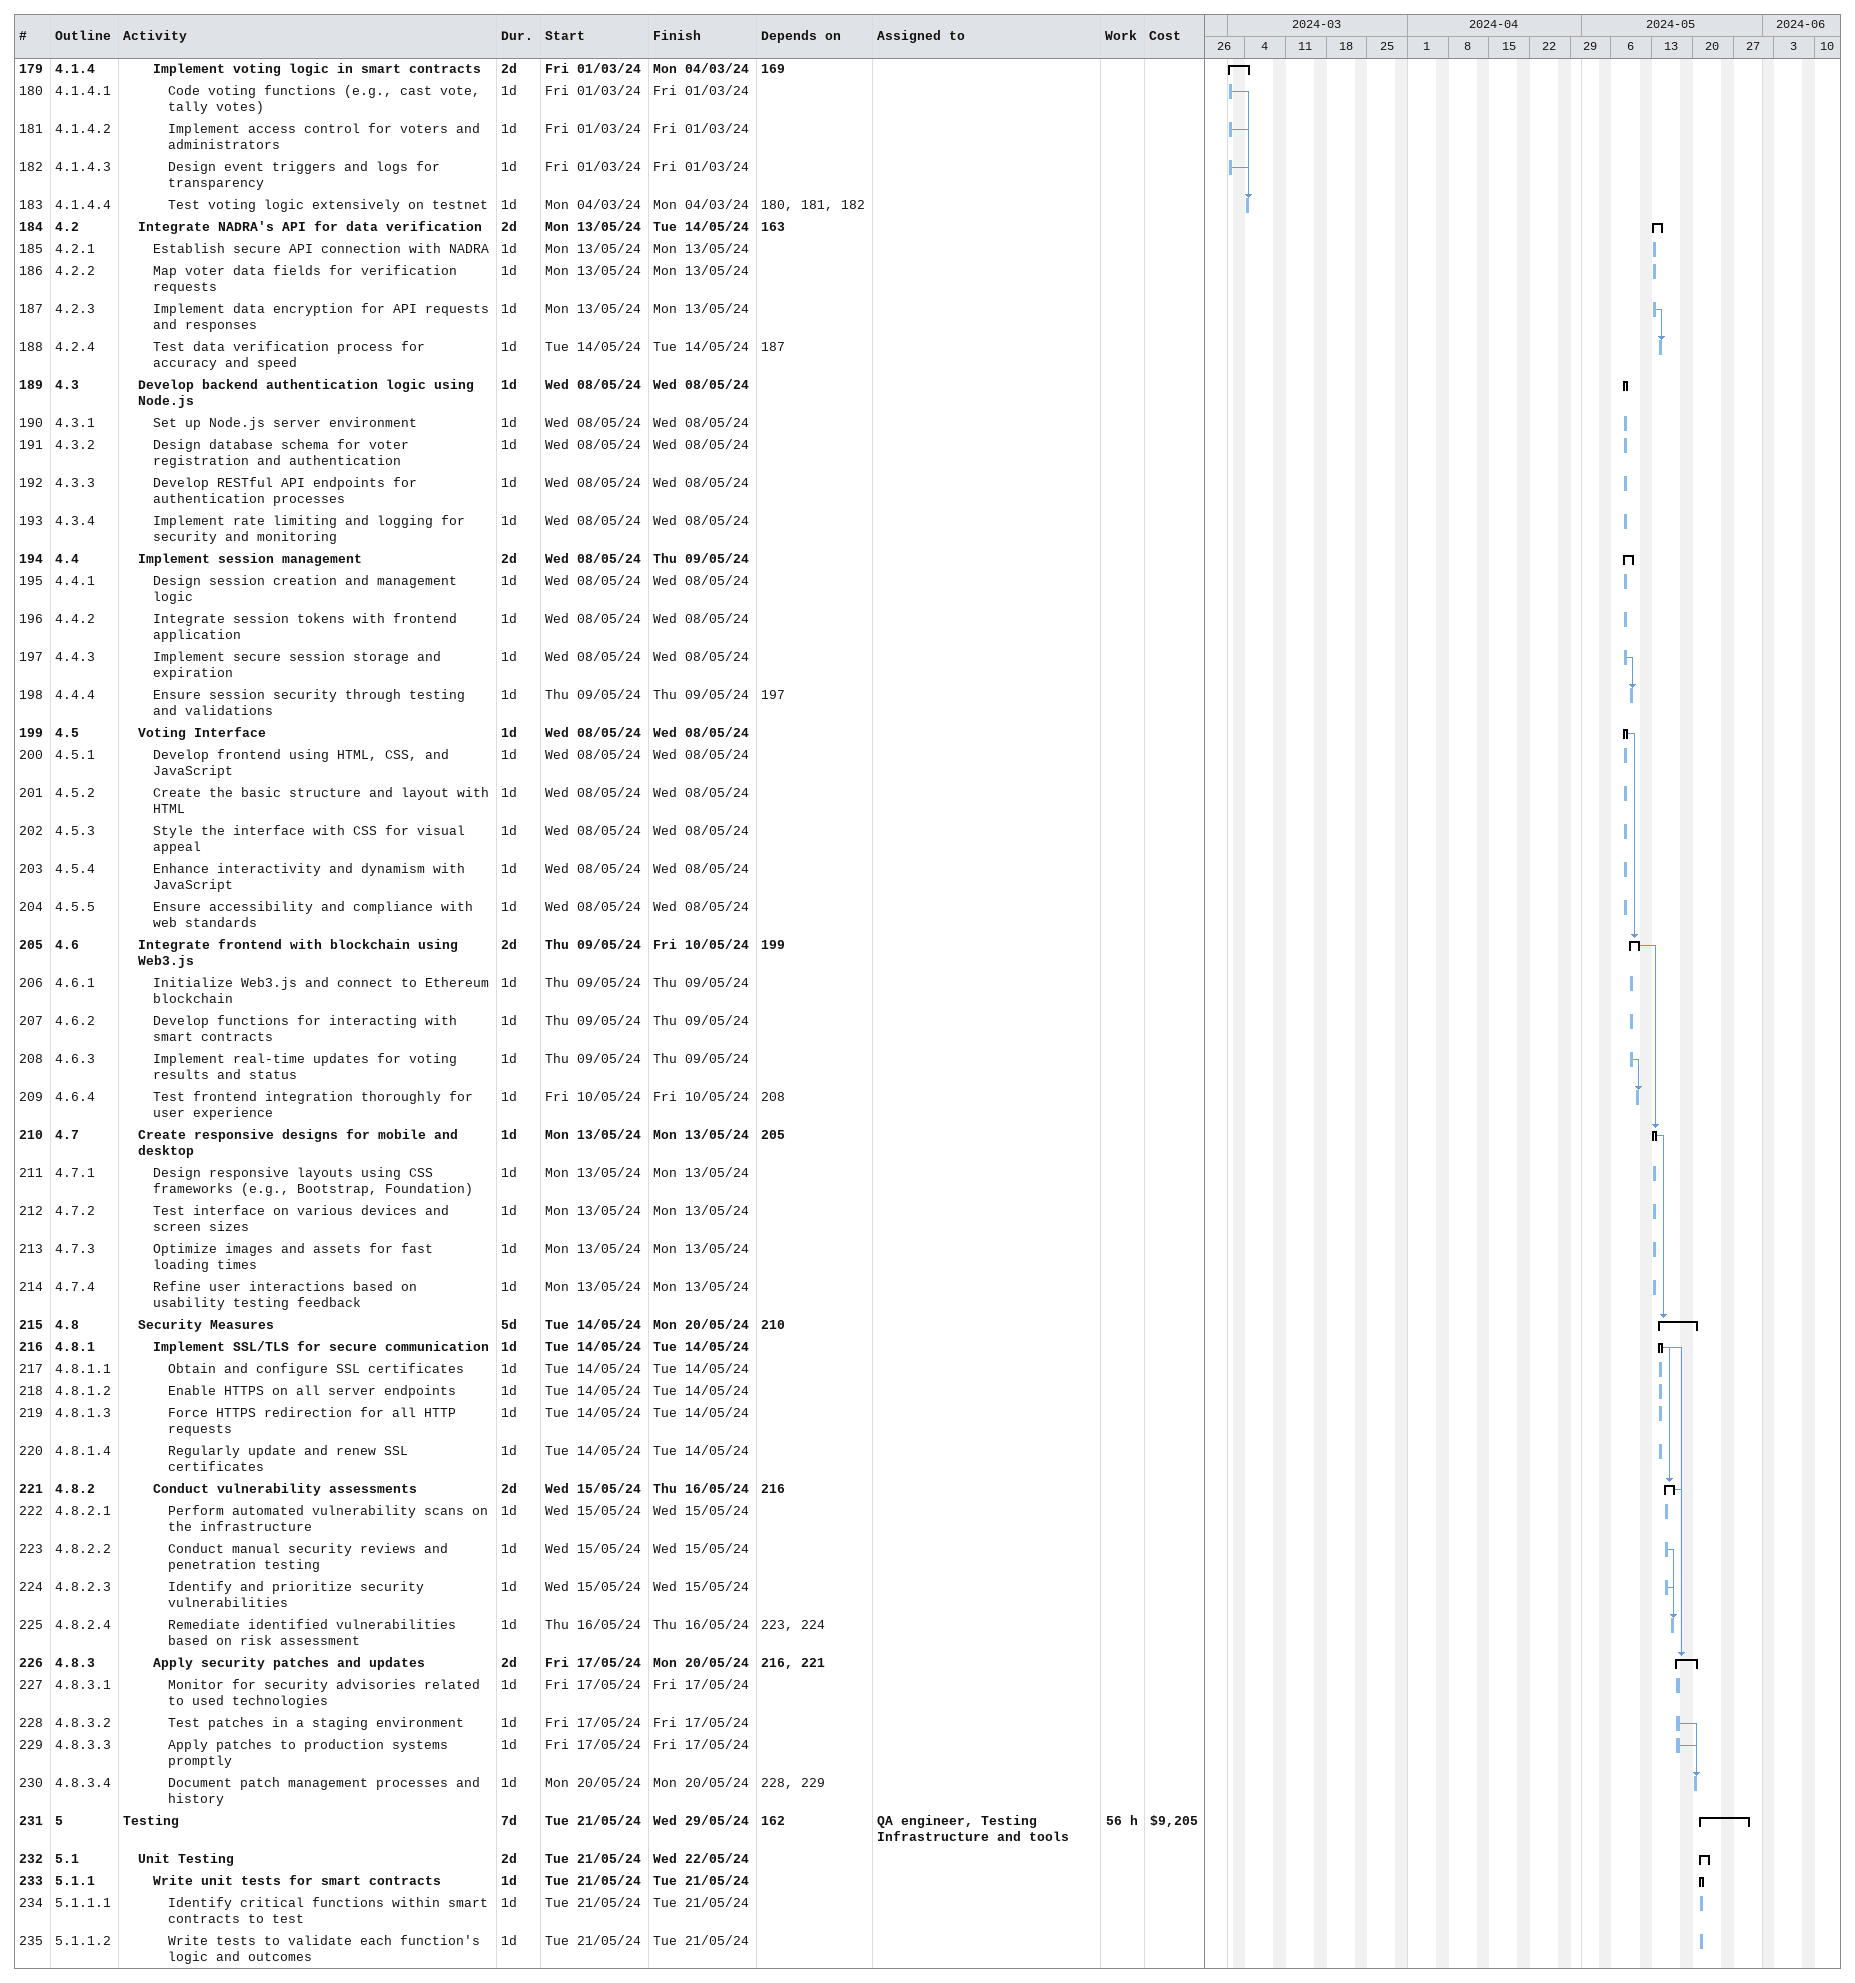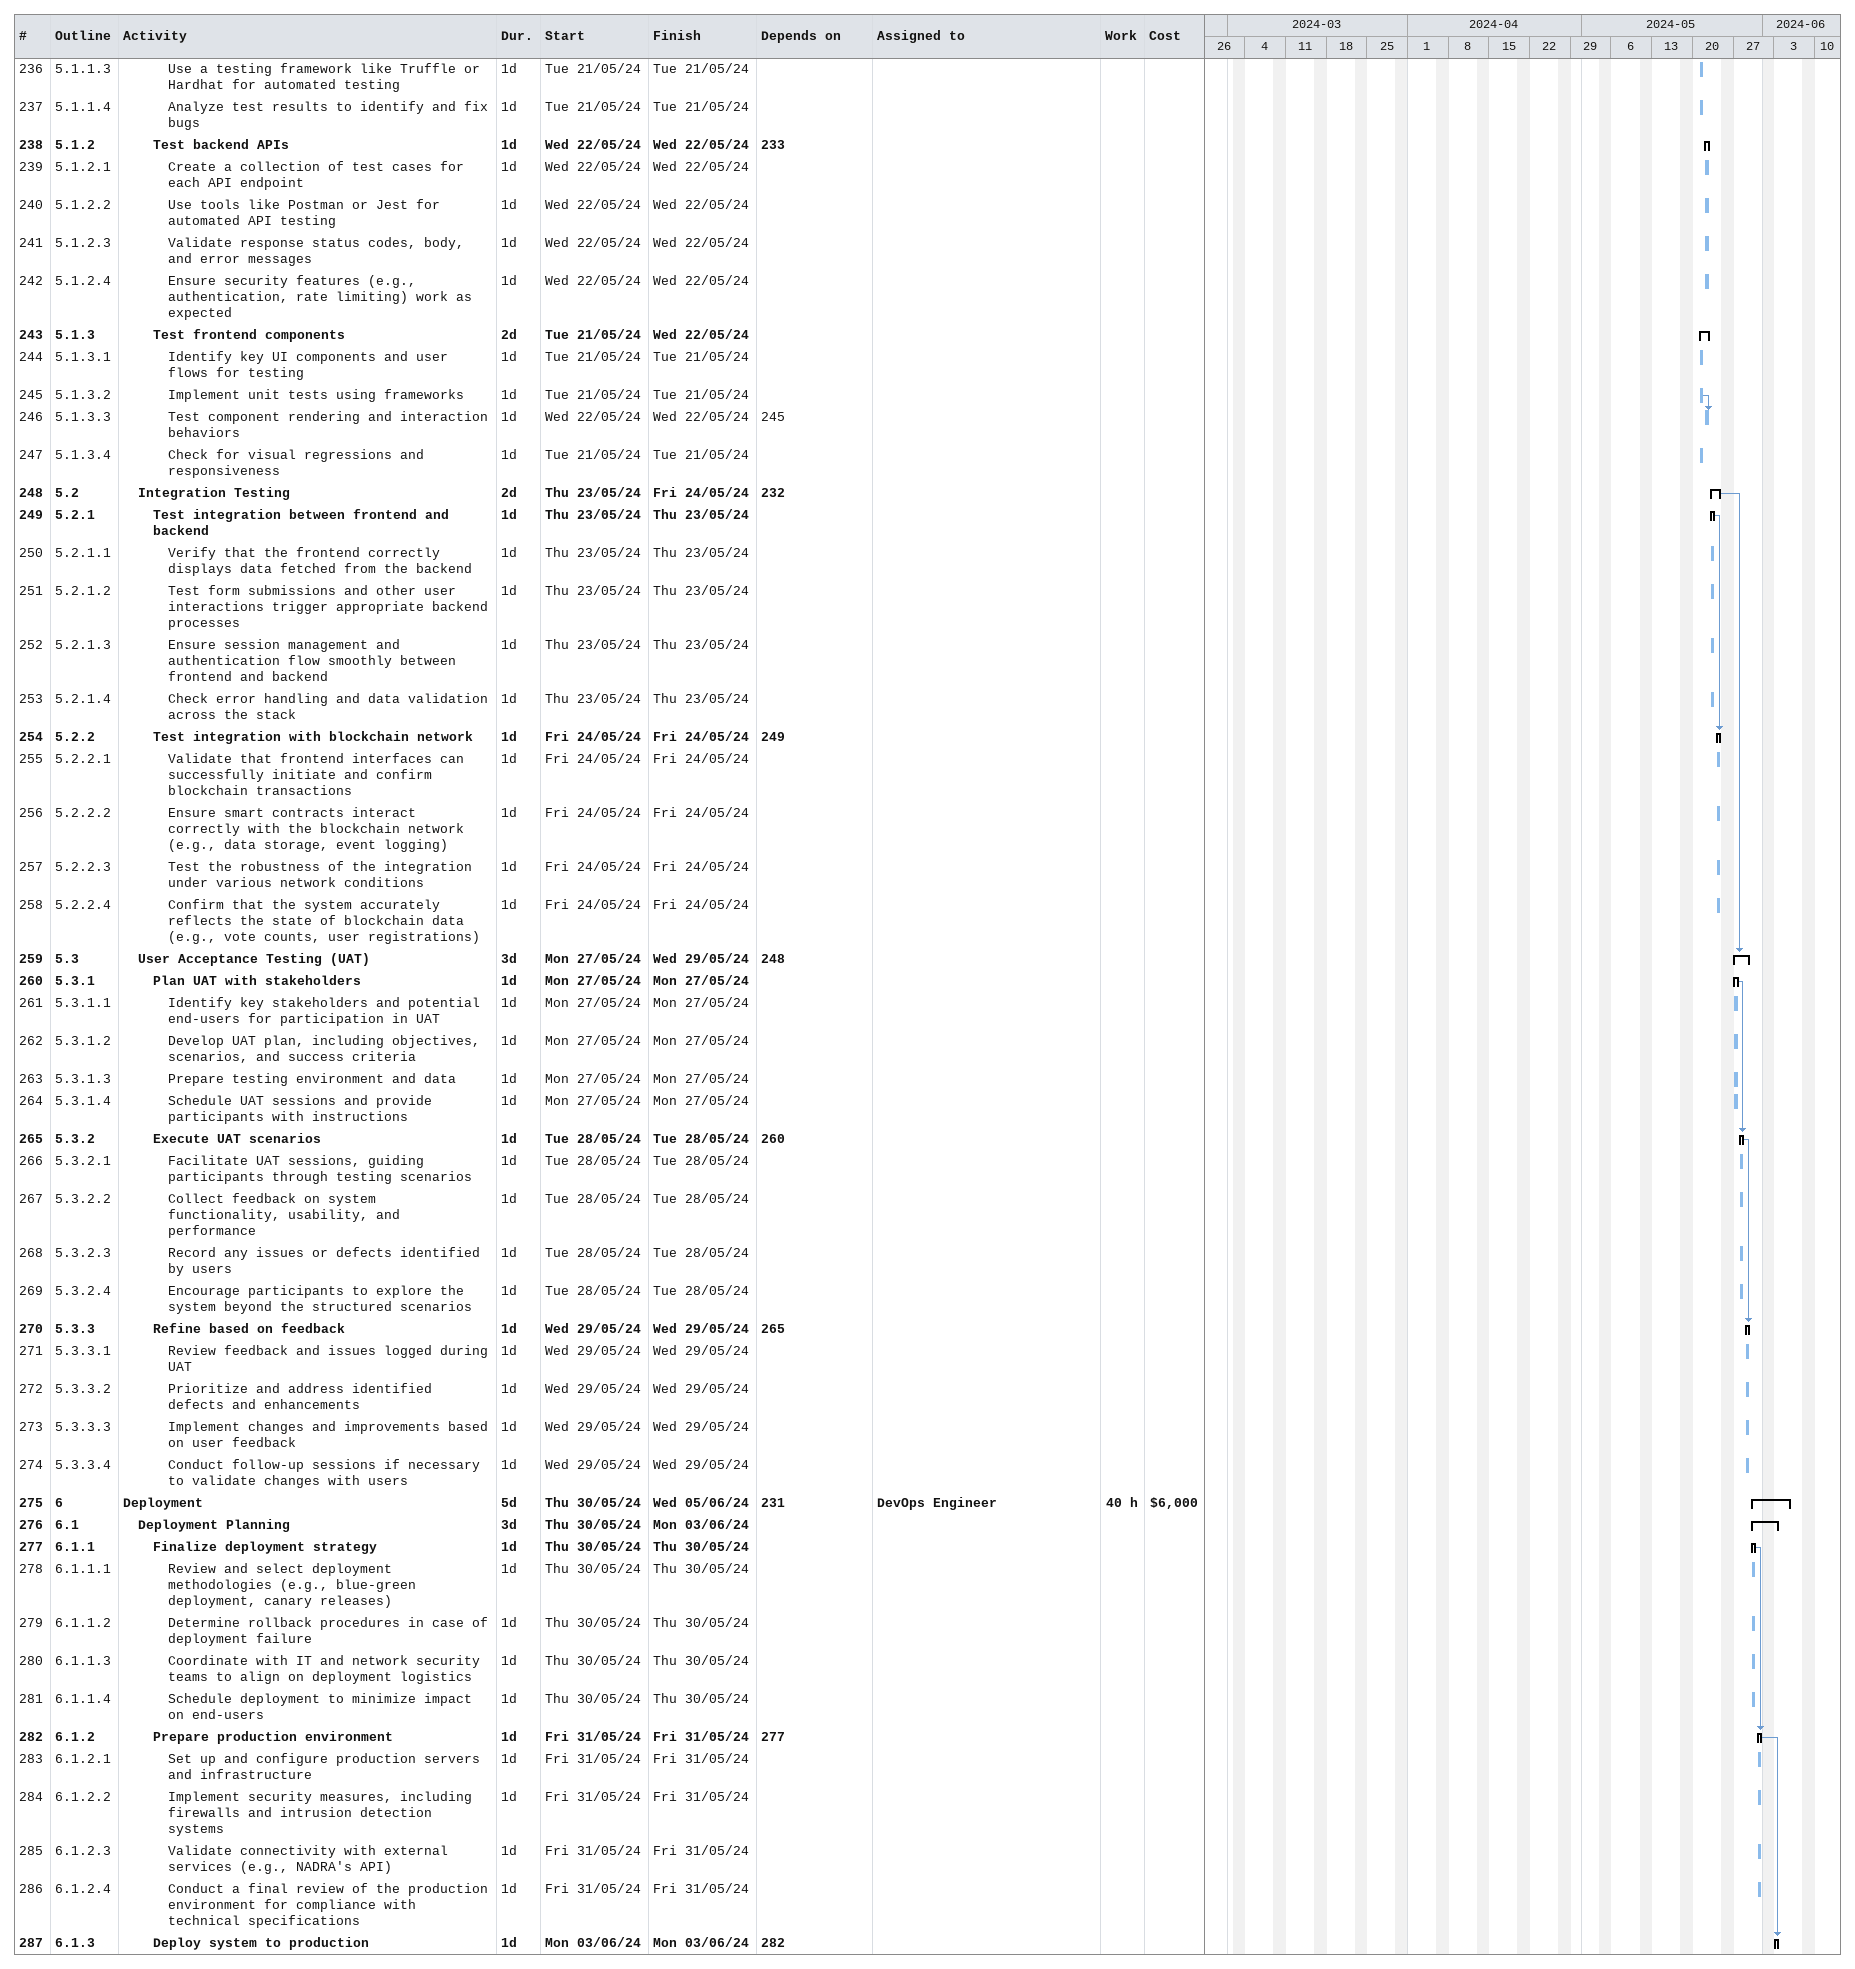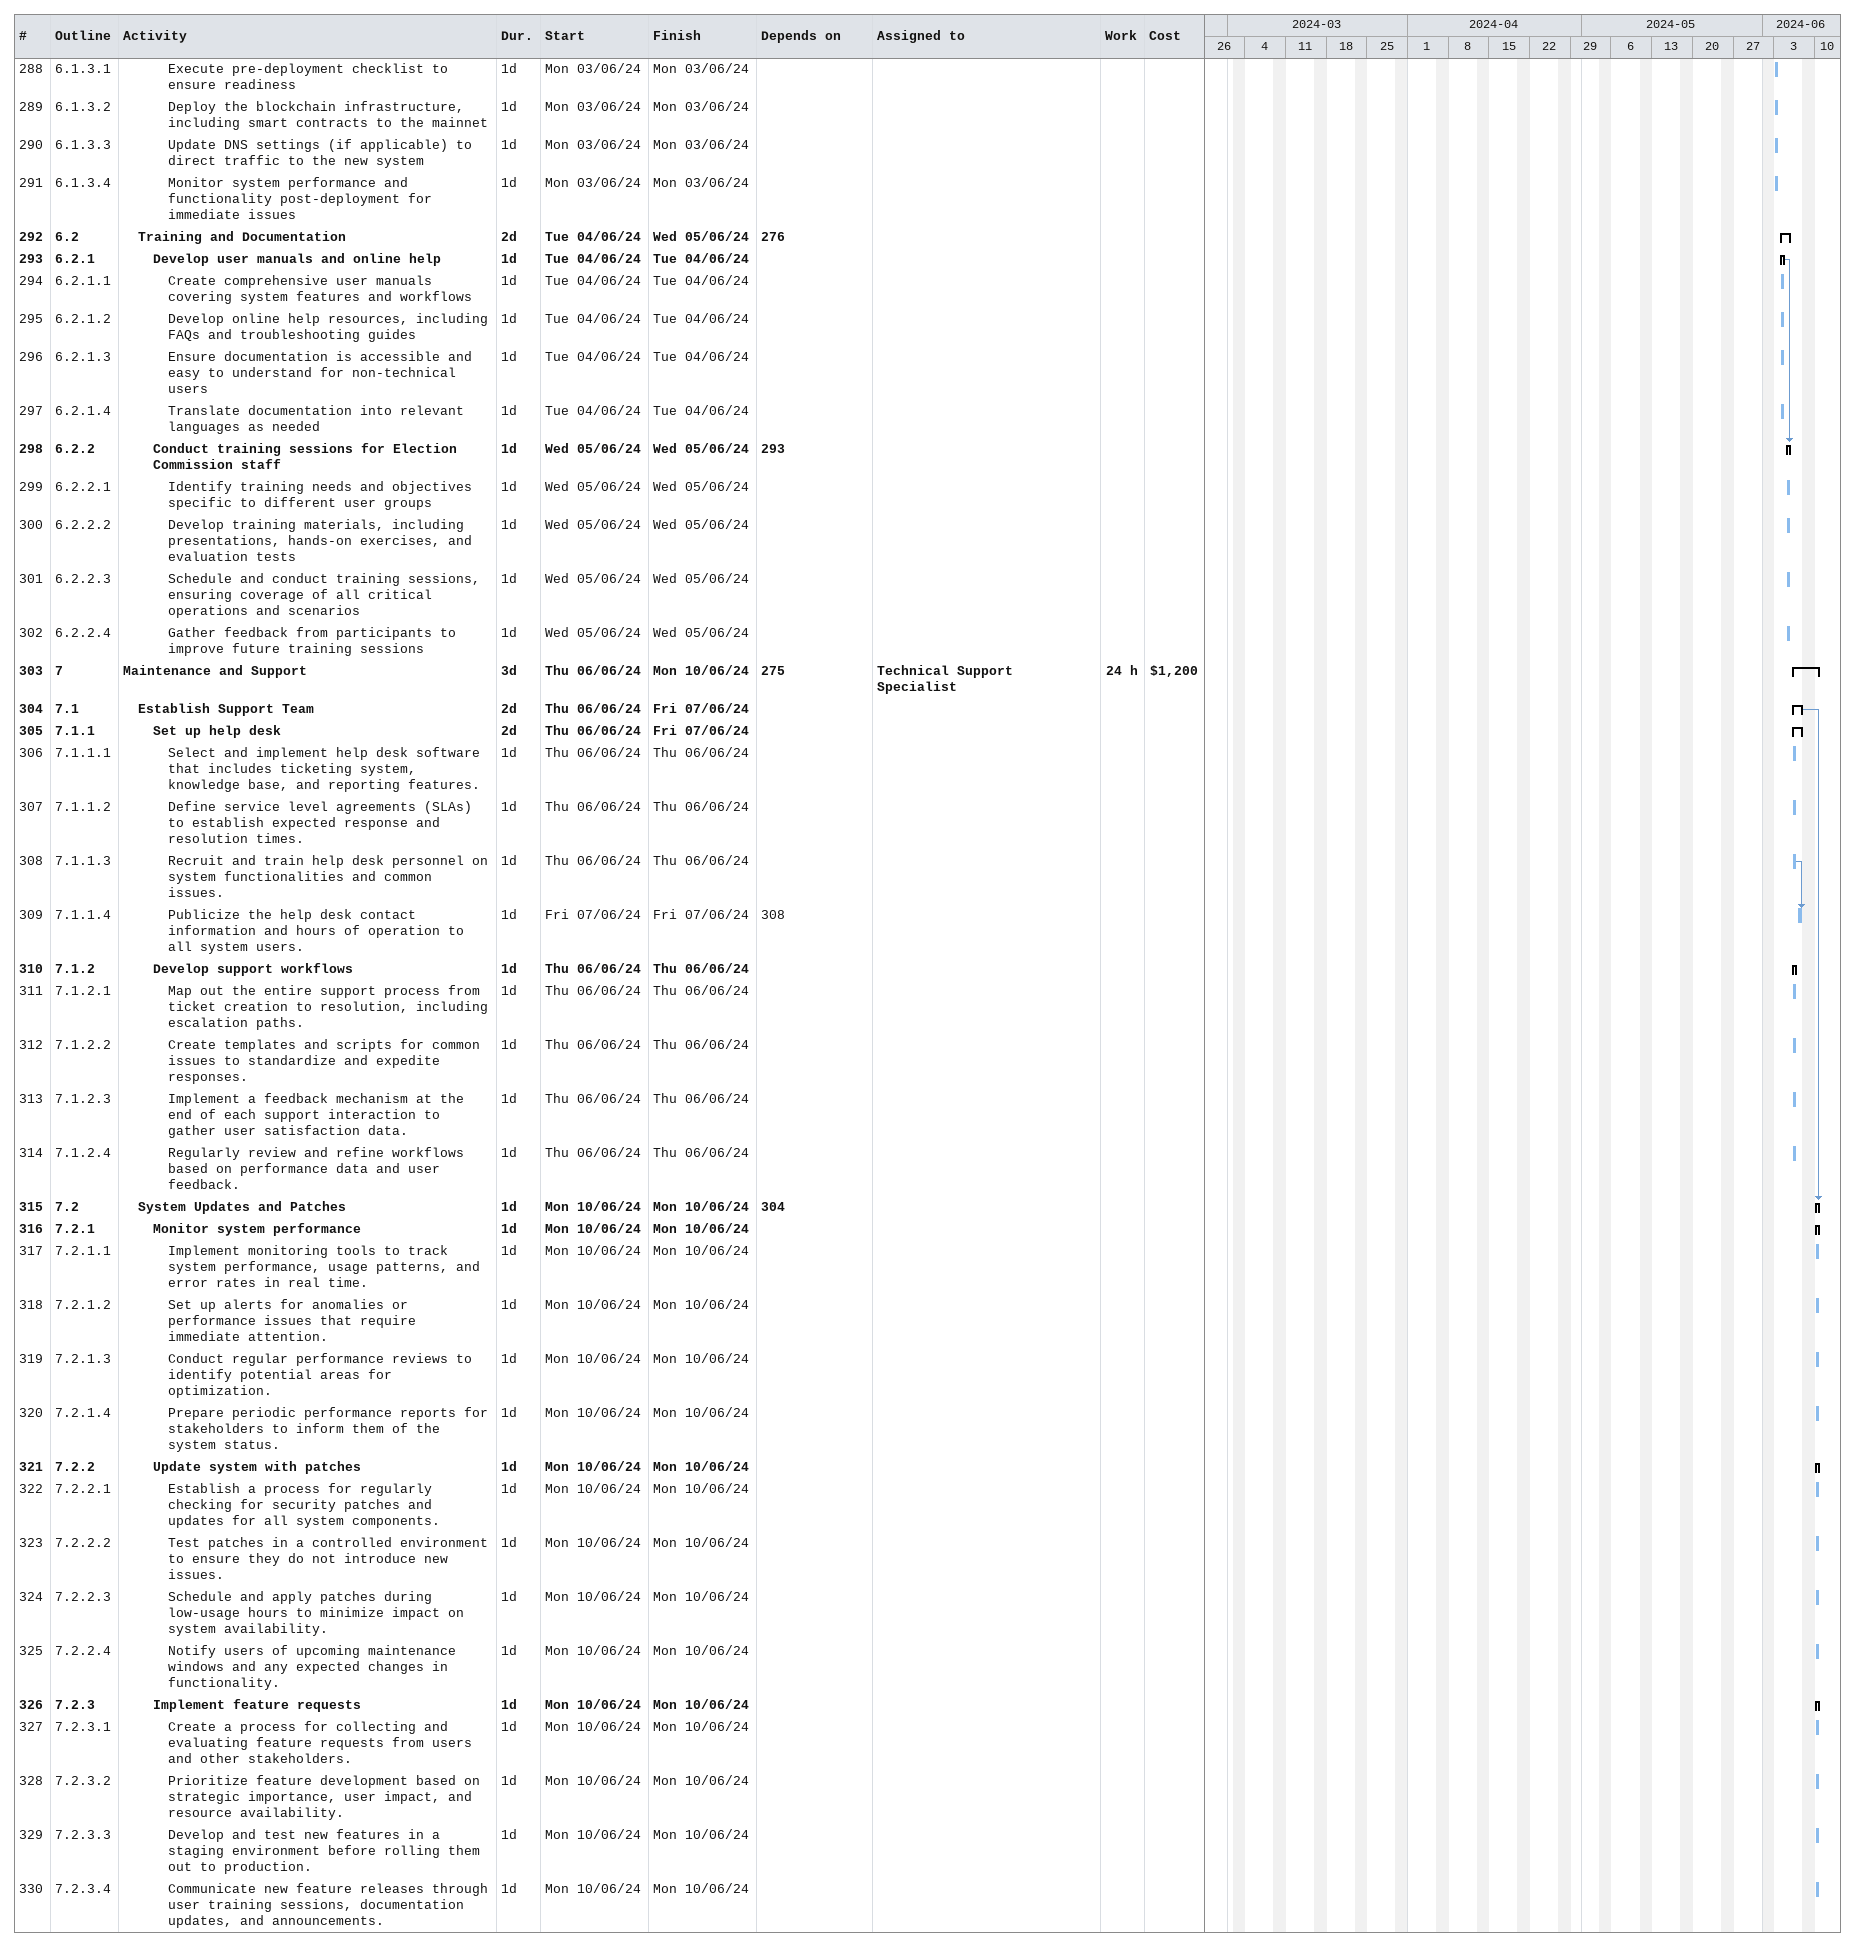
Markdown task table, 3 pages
| ID | WBS | Task | Duration | Start | Finish | Predecessors | Resources | Work (h) | Cost ($) |
|---|---|---|---|---|---|---|---|---|---|
| 179 | 4.1.4 | **Implement voting logic in smart contracts** | 2d | 2024-03-01 | 2024-03-04 | 169 |  |  |  |
| 180 | 4.1.4.1 | Code voting functions (e.g., cast vote, tally votes) | 1d | 2024-03-01 | 2024-03-01 |  |  |  |  |
| 181 | 4.1.4.2 | Implement access control for voters and administrators | 1d | 2024-03-01 | 2024-03-01 |  |  |  |  |
| 182 | 4.1.4.3 | Design event triggers and logs for transparency | 1d | 2024-03-01 | 2024-03-01 |  |  |  |  |
| 183 | 4.1.4.4 | Test voting logic extensively on testnet | 1d | 2024-03-04 | 2024-03-04 | 180, 181, 182 |  |  |  |
| 184 | 4.2 | **Integrate NADRA's API for data verification** | 2d | 2024-05-13 | 2024-05-14 | 163 |  |  |  |
| 185 | 4.2.1 | Establish secure API connection with NADRA | 1d | 2024-05-13 | 2024-05-13 |  |  |  |  |
| 186 | 4.2.2 | Map voter data fields for verification requests | 1d | 2024-05-13 | 2024-05-13 |  |  |  |  |
| 187 | 4.2.3 | Implement data encryption for API requests and responses | 1d | 2024-05-13 | 2024-05-13 |  |  |  |  |
| 188 | 4.2.4 | Test data verification process for accuracy and speed | 1d | 2024-05-14 | 2024-05-14 | 187 |  |  |  |
| 189 | 4.3 | **Develop backend authentication logic using Node.js** | 1d | 2024-05-08 | 2024-05-08 |  |  |  |  |
| 190 | 4.3.1 | Set up Node.js server environment | 1d | 2024-05-08 | 2024-05-08 |  |  |  |  |
| 191 | 4.3.2 | Design database schema for voter registration and authentication | 1d | 2024-05-08 | 2024-05-08 |  |  |  |  |
| 192 | 4.3.3 | Develop RESTful API endpoints for authentication processes | 1d | 2024-05-08 | 2024-05-08 |  |  |  |  |
| 193 | 4.3.4 | Implement rate limiting and logging for security and monitoring | 1d | 2024-05-08 | 2024-05-08 |  |  |  |  |
| 194 | 4.4 | **Implement session management** | 2d | 2024-05-08 | 2024-05-09 |  |  |  |  |
| 195 | 4.4.1 | Design session creation and management logic | 1d | 2024-05-08 | 2024-05-08 |  |  |  |  |
| 196 | 4.4.2 | Integrate session tokens with frontend application | 1d | 2024-05-08 | 2024-05-08 |  |  |  |  |
| 197 | 4.4.3 | Implement secure session storage and expiration | 1d | 2024-05-08 | 2024-05-08 |  |  |  |  |
| 198 | 4.4.4 | Ensure session security through testing and validations | 1d | 2024-05-09 | 2024-05-09 | 197 |  |  |  |
| 199 | 4.5 | **Voting Interface** | 1d | 2024-05-08 | 2024-05-08 |  |  |  |  |
| 200 | 4.5.1 | Develop frontend using HTML, CSS, and JavaScript | 1d | 2024-05-08 | 2024-05-08 |  |  |  |  |
| 201 | 4.5.2 | Create the basic structure and layout with HTML | 1d | 2024-05-08 | 2024-05-08 |  |  |  |  |
| 202 | 4.5.3 | Style the interface with CSS for visual appeal | 1d | 2024-05-08 | 2024-05-08 |  |  |  |  |
| 203 | 4.5.4 | Enhance interactivity and dynamism with JavaScript | 1d | 2024-05-08 | 2024-05-08 |  |  |  |  |
| 204 | 4.5.5 | Ensure accessibility and compliance with web standards | 1d | 2024-05-08 | 2024-05-08 |  |  |  |  |
| 205 | 4.6 | **Integrate frontend with blockchain using Web3.js** | 2d | 2024-05-09 | 2024-05-10 | 199 |  |  |  |
| 206 | 4.6.1 | Initialize Web3.js and connect to Ethereum blockchain | 1d | 2024-05-09 | 2024-05-09 |  |  |  |  |
| 207 | 4.6.2 | Develop functions for interacting with smart contracts | 1d | 2024-05-09 | 2024-05-09 |  |  |  |  |
| 208 | 4.6.3 | Implement real-time updates for voting results and status | 1d | 2024-05-09 | 2024-05-09 |  |  |  |  |
| 209 | 4.6.4 | Test frontend integration thoroughly for user experience | 1d | 2024-05-10 | 2024-05-10 | 208 |  |  |  |
| 210 | 4.7 | **Create responsive designs for mobile and desktop** | 1d | 2024-05-13 | 2024-05-13 | 205 |  |  |  |
| 211 | 4.7.1 | Design responsive layouts using CSS frameworks (e.g., Bootstrap, Foundation) | 1d | 2024-05-13 | 2024-05-13 |  |  |  |  |
| 212 | 4.7.2 | Test interface on various devices and screen sizes | 1d | 2024-05-13 | 2024-05-13 |  |  |  |  |
| 213 | 4.7.3 | Optimize images and assets for fast loading times | 1d | 2024-05-13 | 2024-05-13 |  |  |  |  |
| 214 | 4.7.4 | Refine user interactions based on usability testing feedback | 1d | 2024-05-13 | 2024-05-13 |  |  |  |  |
| 215 | 4.8 | **Security Measures** | 5d | 2024-05-14 | 2024-05-20 | 210 |  |  |  |
| 216 | 4.8.1 | **Implement SSL/TLS for secure communication** | 1d | 2024-05-14 | 2024-05-14 |  |  |  |  |
| 217 | 4.8.1.1 | Obtain and configure SSL certificates | 1d | 2024-05-14 | 2024-05-14 |  |  |  |  |
| 218 | 4.8.1.2 | Enable HTTPS on all server endpoints | 1d | 2024-05-14 | 2024-05-14 |  |  |  |  |
| 219 | 4.8.1.3 | Force HTTPS redirection for all HTTP requests | 1d | 2024-05-14 | 2024-05-14 |  |  |  |  |
| 220 | 4.8.1.4 | Regularly update and renew SSL certificates | 1d | 2024-05-14 | 2024-05-14 |  |  |  |  |
| 221 | 4.8.2 | **Conduct vulnerability assessments** | 2d | 2024-05-15 | 2024-05-16 | 216 |  |  |  |
| 222 | 4.8.2.1 | Perform automated vulnerability scans on the infrastructure | 1d | 2024-05-15 | 2024-05-15 |  |  |  |  |
| 223 | 4.8.2.2 | Conduct manual security reviews and penetration testing | 1d | 2024-05-15 | 2024-05-15 |  |  |  |  |
| 224 | 4.8.2.3 | Identify and prioritize security vulnerabilities | 1d | 2024-05-15 | 2024-05-15 |  |  |  |  |
| 225 | 4.8.2.4 | Remediate identified vulnerabilities based on risk assessment | 1d | 2024-05-16 | 2024-05-16 | 223, 224 |  |  |  |
| 226 | 4.8.3 | **Apply security patches and updates** | 2d | 2024-05-17 | 2024-05-20 | 216, 221 |  |  |  |
| 227 | 4.8.3.1 | Monitor for security advisories related to used technologies | 1d | 2024-05-17 | 2024-05-17 |  |  |  |  |
| 228 | 4.8.3.2 | Test patches in a staging environment | 1d | 2024-05-17 | 2024-05-17 |  |  |  |  |
| 229 | 4.8.3.3 | Apply patches to production systems promptly | 1d | 2024-05-17 | 2024-05-17 |  |  |  |  |
| 230 | 4.8.3.4 | Document patch management processes and history | 1d | 2024-05-20 | 2024-05-20 | 228, 229 |  |  |  |
| 231 | 5 | **Testing** | 7d | 2024-05-21 | 2024-05-29 | 162 | QA engineer, Testing Infrastructure and tools | 56 | 9205 |
| 232 | 5.1 | **Unit Testing** | 2d | 2024-05-21 | 2024-05-22 |  |  |  |  |
| 233 | 5.1.1 | **Write unit tests for smart contracts** | 1d | 2024-05-21 | 2024-05-21 |  |  |  |  |
| 234 | 5.1.1.1 | Identify critical functions within smart contracts to test | 1d | 2024-05-21 | 2024-05-21 |  |  |  |  |
| 235 | 5.1.1.2 | Write tests to validate each function's logic and outcomes | 1d | 2024-05-21 | 2024-05-21 |  |  |  |  |
| 236 | 5.1.1.3 | Use a testing framework like Truffle or Hardhat for automated testing | 1d | 2024-05-21 | 2024-05-21 |  |  |  |  |
| 237 | 5.1.1.4 | Analyze test results to identify and fix bugs | 1d | 2024-05-21 | 2024-05-21 |  |  |  |  |
| 238 | 5.1.2 | **Test backend APIs** | 1d | 2024-05-22 | 2024-05-22 | 233 |  |  |  |
| 239 | 5.1.2.1 | Create a collection of test cases for each API endpoint | 1d | 2024-05-22 | 2024-05-22 |  |  |  |  |
| 240 | 5.1.2.2 | Use tools like Postman or Jest for automated API testing | 1d | 2024-05-22 | 2024-05-22 |  |  |  |  |
| 241 | 5.1.2.3 | Validate response status codes, body, and error messages | 1d | 2024-05-22 | 2024-05-22 |  |  |  |  |
| 242 | 5.1.2.4 | Ensure security features (e.g., authentication, rate limiting) work as expected | 1d | 2024-05-22 | 2024-05-22 |  |  |  |  |
| 243 | 5.1.3 | **Test frontend components** | 2d | 2024-05-21 | 2024-05-22 |  |  |  |  |
| 244 | 5.1.3.1 | Identify key UI components and user flows for testing | 1d | 2024-05-21 | 2024-05-21 |  |  |  |  |
| 245 | 5.1.3.2 | Implement unit tests using frameworks | 1d | 2024-05-21 | 2024-05-21 |  |  |  |  |
| 246 | 5.1.3.3 | Test component rendering and interaction behaviors | 1d | 2024-05-22 | 2024-05-22 | 245 |  |  |  |
| 247 | 5.1.3.4 | Check for visual regressions and responsiveness | 1d | 2024-05-21 | 2024-05-21 |  |  |  |  |
| 248 | 5.2 | **Integration Testing** | 2d | 2024-05-23 | 2024-05-24 | 232 |  |  |  |
| 249 | 5.2.1 | **Test integration between frontend and backend** | 1d | 2024-05-23 | 2024-05-23 |  |  |  |  |
| 250 | 5.2.1.1 | Verify that the frontend correctly displays data fetched from the backend | 1d | 2024-05-23 | 2024-05-23 |  |  |  |  |
| 251 | 5.2.1.2 | Test form submissions and other user interactions trigger appropriate backend processes | 1d | 2024-05-23 | 2024-05-23 |  |  |  |  |
| 252 | 5.2.1.3 | Ensure session management and authentication flow smoothly between frontend and backend | 1d | 2024-05-23 | 2024-05-23 |  |  |  |  |
| 253 | 5.2.1.4 | Check error handling and data validation across the stack | 1d | 2024-05-23 | 2024-05-23 |  |  |  |  |
| 254 | 5.2.2 | **Test integration with blockchain network** | 1d | 2024-05-24 | 2024-05-24 | 249 |  |  |  |
| 255 | 5.2.2.1 | Validate that frontend interfaces can successfully initiate and confirm blockchain transactions | 1d | 2024-05-24 | 2024-05-24 |  |  |  |  |
| 256 | 5.2.2.2 | Ensure smart contracts interact correctly with the blockchain network (e.g., data storage, event logging) | 1d | 2024-05-24 | 2024-05-24 |  |  |  |  |
| 257 | 5.2.2.3 | Test the robustness of the integration under various network conditions | 1d | 2024-05-24 | 2024-05-24 |  |  |  |  |
| 258 | 5.2.2.4 | Confirm that the system accurately reflects the state of blockchain data (e.g., vote counts, user registrations) | 1d | 2024-05-24 | 2024-05-24 |  |  |  |  |
| 259 | 5.3 | **User Acceptance Testing (UAT)** | 3d | 2024-05-27 | 2024-05-29 | 248 |  |  |  |
| 260 | 5.3.1 | **Plan UAT with stakeholders** | 1d | 2024-05-27 | 2024-05-27 |  |  |  |  |
| 261 | 5.3.1.1 | Identify key stakeholders and potential end-users for participation in UAT | 1d | 2024-05-27 | 2024-05-27 |  |  |  |  |
| 262 | 5.3.1.2 | Develop UAT plan, including objectives, scenarios, and success criteria | 1d | 2024-05-27 | 2024-05-27 |  |  |  |  |
| 263 | 5.3.1.3 | Prepare testing environment and data | 1d | 2024-05-27 | 2024-05-27 |  |  |  |  |
| 264 | 5.3.1.4 | Schedule UAT sessions and provide participants with instructions | 1d | 2024-05-27 | 2024-05-27 |  |  |  |  |
| 265 | 5.3.2 | **Execute UAT scenarios** | 1d | 2024-05-28 | 2024-05-28 | 260 |  |  |  |
| 266 | 5.3.2.1 | Facilitate UAT sessions, guiding participants through testing scenarios | 1d | 2024-05-28 | 2024-05-28 |  |  |  |  |
| 267 | 5.3.2.2 | Collect feedback on system functionality, usability, and performance | 1d | 2024-05-28 | 2024-05-28 |  |  |  |  |
| 268 | 5.3.2.3 | Record any issues or defects identified by users | 1d | 2024-05-28 | 2024-05-28 |  |  |  |  |
| 269 | 5.3.2.4 | Encourage participants to explore the system beyond the structured scenarios | 1d | 2024-05-28 | 2024-05-28 |  |  |  |  |
| 270 | 5.3.3 | **Refine based on feedback** | 1d | 2024-05-29 | 2024-05-29 | 265 |  |  |  |
| 271 | 5.3.3.1 | Review feedback and issues logged during UAT | 1d | 2024-05-29 | 2024-05-29 |  |  |  |  |
| 272 | 5.3.3.2 | Prioritize and address identified defects and enhancements | 1d | 2024-05-29 | 2024-05-29 |  |  |  |  |
| 273 | 5.3.3.3 | Implement changes and improvements based on user feedback | 1d | 2024-05-29 | 2024-05-29 |  |  |  |  |
| 274 | 5.3.3.4 | Conduct follow-up sessions if necessary to validate changes with users | 1d | 2024-05-29 | 2024-05-29 |  |  |  |  |
| 275 | 6 | **Deployment** | 5d | 2024-05-30 | 2024-06-05 | 231 | DevOps Engineer | 40 | 6000 |
| 276 | 6.1 | **Deployment Planning** | 3d | 2024-05-30 | 2024-06-03 |  |  |  |  |
| 277 | 6.1.1 | **Finalize deployment strategy** | 1d | 2024-05-30 | 2024-05-30 |  |  |  |  |
| 278 | 6.1.1.1 | Review and select deployment methodologies (e.g., blue-green deployment, canary releases) | 1d | 2024-05-30 | 2024-05-30 |  |  |  |  |
| 279 | 6.1.1.2 | Determine rollback procedures in case of deployment failure | 1d | 2024-05-30 | 2024-05-30 |  |  |  |  |
| 280 | 6.1.1.3 | Coordinate with IT and network security teams to align on deployment logistics | 1d | 2024-05-30 | 2024-05-30 |  |  |  |  |
| 281 | 6.1.1.4 | Schedule deployment to minimize impact on end-users | 1d | 2024-05-30 | 2024-05-30 |  |  |  |  |
| 282 | 6.1.2 | **Prepare production environment** | 1d | 2024-05-31 | 2024-05-31 | 277 |  |  |  |
| 283 | 6.1.2.1 | Set up and configure production servers and infrastructure | 1d | 2024-05-31 | 2024-05-31 |  |  |  |  |
| 284 | 6.1.2.2 | Implement security measures, including firewalls and intrusion detection systems | 1d | 2024-05-31 | 2024-05-31 |  |  |  |  |
| 285 | 6.1.2.3 | Validate connectivity with external services (e.g., NADRA's API) | 1d | 2024-05-31 | 2024-05-31 |  |  |  |  |
| 286 | 6.1.2.4 | Conduct a final review of the production environment for compliance with technical specifications | 1d | 2024-05-31 | 2024-05-31 |  |  |  |  |
| 287 | 6.1.3 | **Deploy system to production** | 1d | 2024-06-03 | 2024-06-03 | 282 |  |  |  |
| 288 | 6.1.3.1 | Execute pre-deployment checklist to ensure readiness | 1d | 2024-06-03 | 2024-06-03 |  |  |  |  |
| 289 | 6.1.3.2 | Deploy the blockchain infrastructure, including smart contracts to the mainnet | 1d | 2024-06-03 | 2024-06-03 |  |  |  |  |
| 290 | 6.1.3.3 | Update DNS settings (if applicable) to direct traffic to the new system | 1d | 2024-06-03 | 2024-06-03 |  |  |  |  |
| 291 | 6.1.3.4 | Monitor system performance and functionality post-deployment for immediate issues | 1d | 2024-06-03 | 2024-06-03 |  |  |  |  |
| 292 | 6.2 | **Training and Documentation** | 2d | 2024-06-04 | 2024-06-05 | 276 |  |  |  |
| 293 | 6.2.1 | **Develop user manuals and online help** | 1d | 2024-06-04 | 2024-06-04 |  |  |  |  |
| 294 | 6.2.1.1 | Create comprehensive user manuals covering system features and workflows | 1d | 2024-06-04 | 2024-06-04 |  |  |  |  |
| 295 | 6.2.1.2 | Develop online help resources, including FAQs and troubleshooting guides | 1d | 2024-06-04 | 2024-06-04 |  |  |  |  |
| 296 | 6.2.1.3 | Ensure documentation is accessible and easy to understand for non-technical users | 1d | 2024-06-04 | 2024-06-04 |  |  |  |  |
| 297 | 6.2.1.4 | Translate documentation into relevant languages as needed | 1d | 2024-06-04 | 2024-06-04 |  |  |  |  |
| 298 | 6.2.2 | **Conduct training sessions for Election Commission staff** | 1d | 2024-06-05 | 2024-06-05 | 293 |  |  |  |
| 299 | 6.2.2.1 | Identify training needs and objectives specific to different user groups | 1d | 2024-06-05 | 2024-06-05 |  |  |  |  |
| 300 | 6.2.2.2 | Develop training materials, including presentations, hands-on exercises, and evaluation tests | 1d | 2024-06-05 | 2024-06-05 |  |  |  |  |
| 301 | 6.2.2.3 | Schedule and conduct training sessions, ensuring coverage of all critical operations and scenarios | 1d | 2024-06-05 | 2024-06-05 |  |  |  |  |
| 302 | 6.2.2.4 | Gather feedback from participants to improve future training sessions | 1d | 2024-06-05 | 2024-06-05 |  |  |  |  |
| 303 | 7 | **Maintenance and Support** | 3d | 2024-06-06 | 2024-06-10 | 275 | Technical Support Specialist | 24 | 1200 |
| 304 | 7.1 | **Establish Support Team** | 2d | 2024-06-06 | 2024-06-07 |  |  |  |  |
| 305 | 7.1.1 | **Set up help desk** | 2d | 2024-06-06 | 2024-06-07 |  |  |  |  |
| 306 | 7.1.1.1 | Select and implement help desk software that includes ticketing system, knowledge base, and reporting features. | 1d | 2024-06-06 | 2024-06-06 |  |  |  |  |
| 307 | 7.1.1.2 | Define service level agreements (SLAs) to establish expected response and resolution times. | 1d | 2024-06-06 | 2024-06-06 |  |  |  |  |
| 308 | 7.1.1.3 | Recruit and train help desk personnel on system functionalities and common issues. | 1d | 2024-06-06 | 2024-06-06 |  |  |  |  |
| 309 | 7.1.1.4 | Publicize the help desk contact information and hours of operation to all system users. | 1d | 2024-06-07 | 2024-06-07 | 308 |  |  |  |
| 310 | 7.1.2 | **Develop support workflows** | 1d | 2024-06-06 | 2024-06-06 |  |  |  |  |
| 311 | 7.1.2.1 | Map out the entire support process from ticket creation to resolution, including escalation paths. | 1d | 2024-06-06 | 2024-06-06 |  |  |  |  |
| 312 | 7.1.2.2 | Create templates and scripts for common issues to standardize and expedite responses. | 1d | 2024-06-06 | 2024-06-06 |  |  |  |  |
| 313 | 7.1.2.3 | Implement a feedback mechanism at the end of each support interaction to gather user satisfaction data. | 1d | 2024-06-06 | 2024-06-06 |  |  |  |  |
| 314 | 7.1.2.4 | Regularly review and refine workflows based on performance data and user feedback. | 1d | 2024-06-06 | 2024-06-06 |  |  |  |  |
| 315 | 7.2 | **System Updates and Patches** | 1d | 2024-06-10 | 2024-06-10 | 304 |  |  |  |
| 316 | 7.2.1 | **Monitor system performance** | 1d | 2024-06-10 | 2024-06-10 |  |  |  |  |
| 317 | 7.2.1.1 | Implement monitoring tools to track system performance, usage patterns, and error rates in real time. | 1d | 2024-06-10 | 2024-06-10 |  |  |  |  |
| 318 | 7.2.1.2 | Set up alerts for anomalies or performance issues that require immediate attention. | 1d | 2024-06-10 | 2024-06-10 |  |  |  |  |
| 319 | 7.2.1.3 | Conduct regular performance reviews to identify potential areas for optimization. | 1d | 2024-06-10 | 2024-06-10 |  |  |  |  |
| 320 | 7.2.1.4 | Prepare periodic performance reports for stakeholders to inform them of the system status. | 1d | 2024-06-10 | 2024-06-10 |  |  |  |  |
| 321 | 7.2.2 | **Update system with patches** | 1d | 2024-06-10 | 2024-06-10 |  |  |  |  |
| 322 | 7.2.2.1 | Establish a process for regularly checking for security patches and updates for all system components. | 1d | 2024-06-10 | 2024-06-10 |  |  |  |  |
| 323 | 7.2.2.2 | Test patches in a controlled environment to ensure they do not introduce new issues. | 1d | 2024-06-10 | 2024-06-10 |  |  |  |  |
| 324 | 7.2.2.3 | Schedule and apply patches during low-usage hours to minimize impact on system availability. | 1d | 2024-06-10 | 2024-06-10 |  |  |  |  |
| 325 | 7.2.2.4 | Notify users of upcoming maintenance windows and any expected changes in functionality. | 1d | 2024-06-10 | 2024-06-10 |  |  |  |  |
| 326 | 7.2.3 | **Implement feature requests** | 1d | 2024-06-10 | 2024-06-10 |  |  |  |  |
| 327 | 7.2.3.1 | Create a process for collecting and evaluating feature requests from users and other stakeholders. | 1d | 2024-06-10 | 2024-06-10 |  |  |  |  |
| 328 | 7.2.3.2 | Prioritize feature development based on strategic importance, user impact, and resource availability. | 1d | 2024-06-10 | 2024-06-10 |  |  |  |  |
| 329 | 7.2.3.3 | Develop and test new features in a staging environment before rolling them out to production. | 1d | 2024-06-10 | 2024-06-10 |  |  |  |  |
| 330 | 7.2.3.4 | Communicate new feature releases through user training sessions, documentation updates, and announcements. | 1d | 2024-06-10 | 2024-06-10 |  |  |  |  |
